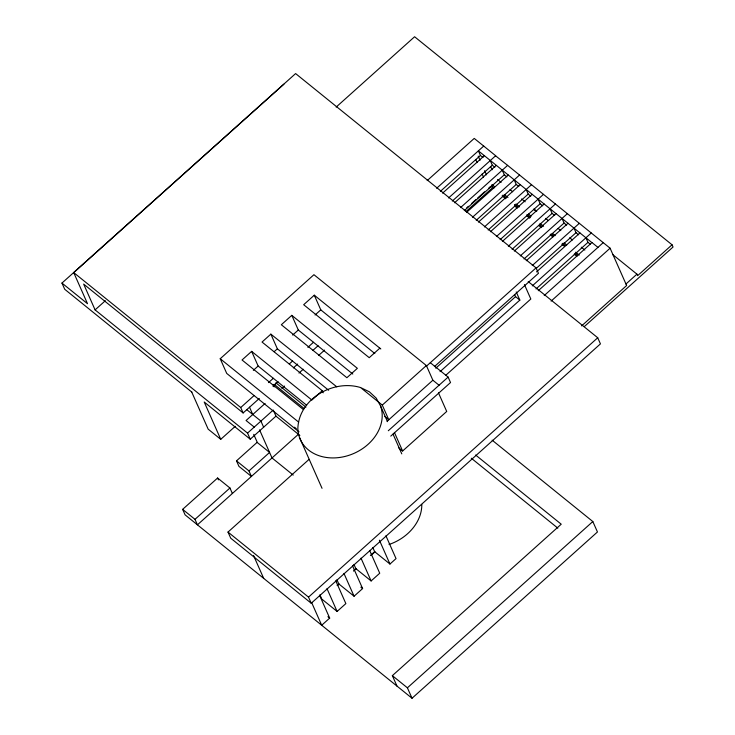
<?xml version="1.0" encoding="UTF-8"?>
<svg xmlns="http://www.w3.org/2000/svg" width="735" height="735" viewBox="0 0 735 735"><rect width="100%" height="100%" fill="white"/><g stroke="black" fill="none" stroke-linecap="round" stroke-linejoin="round"><path stroke-width="1.1" d="M191.863 392.123L64.717 289.278L61.96 283.067L283.903 84.167M61.96 283.067L87.511 303.711L73.711 272.575L295.608 73.573L536.054 267.88L538.461 273.301L434.422 366.609M247.548 433.09L273.255 410.038L275.965 416.157L250.258 439.208L247.548 433.09L95.091 309.894L105.344 300.707M336.161 107.09L414.595 36.75L672.047 244.792L673.039 247.024L584.371 326.542M299.016 431.84L226.72 373.417L220.215 358.744L313.937 274.697L426.373 365.552L432.869 380.225L439.061 385.223M427.21 180.571L474.231 138.41L495.666 155.728L448.589 197.945M336.749 386.812L270.857 334.14L262.037 342.051L322.261 390.717L311.87 400.042L251.636 351.367L242.035 359.985L303.307 409.496M291.804 315.352L281.33 324.741L346.892 377.716L357.366 368.327L291.804 315.352L298.309 330.024L352.782 374.032M380.813 348.96L314.286 295.194L303.674 304.713L369.227 357.688L379.839 348.169M436.645 188.279L483.713 146.072M440.384 191.348L480.424 155.443L478.384 150.85L591.905 242.605M442.617 193.112L484.365 155.673M253.336 370.348L258.141 366.039L251.636 351.367M274.155 351.688L277.361 348.813L270.857 334.14M292.668 335.077L298.309 330.024M315.067 314.993L320.782 309.867L314.286 295.194M452.319 201.023L492.285 165.182L490.245 160.588M454.561 202.777L496.217 165.421M460.523 207.619L507.619 165.384L610.096 248.2L626.633 285.52L581.596 325.908M259.317 398.443L243.129 412.96L240.722 407.53L254.099 395.54M268.514 382.613L273.319 378.304M289.324 363.944L292.53 361.069M307.846 347.343L313.487 342.28M466.734 207.803L468.425 206.287M471.824 203.246L476.059 199.442M477.75 197.917L484.54 191.835M488.775 188.041L490.475 186.515M464.281 210.669L504.302 174.783L502.262 170.189M466.027 211.551L492.312 187.985L491.32 185.753L493.993 187.912M466.514 212.433L508.234 175.013M272.942 386.224L278.05 381.64M293.384 367.895L297.647 364.073M312.981 350.319L318.09 345.735M191.633 391.838L208.17 429.157L220.748 439.328L235.237 426.337M472.486 217.257L519.562 175.04M265.096 403.451L246.078 420.503L254.237 427.099M281.918 388.365L284.482 386.068M298.98 373.068L303.243 369.236M318.604 355.474L324.576 350.117M476.225 220.325L516.236 184.448L514.197 179.854M478.467 222.089L520.178 184.687M484.438 226.922L531.506 184.705M488.187 229.981L528.208 194.095L526.168 189.492M490.42 231.745L532.14 194.325M236.505 460.854L257.112 442.369L269.58 452.448L248.972 470.924L251.407 476.427L238.939 466.358L236.505 460.854L248.972 470.924M492.138 440.173L592.823 521.538L597.454 531.975L412.032 698.25L185.091 514.858L182.648 509.355L217.597 478.016L229.936 487.994L232.379 493.497M496.391 236.569L543.468 194.362M500.14 239.638L540.161 203.742L538.13 199.148M502.372 241.402L544.102 203.972M298.428 434.256L197.43 524.836L194.995 519.333L229.936 487.994M508.344 246.225L555.421 204.018M512.084 249.294L552.114 213.398L550.083 208.804M514.325 251.058L556.055 213.628M520.297 255.881L567.365 213.674M524.037 258.95L564.067 223.054L562.027 218.46M526.269 260.714L568.008 223.293M528.217 281.588L597.73 337.76L600.44 343.879L311.227 603.242L230.716 538.185L228.006 532.067L309.077 459.366M532.25 265.537L579.318 223.33M384.625 416.405L388.778 419.768L382.283 405.095L426.373 365.552M426.19 366.397L536.054 267.88M535.99 268.606L576.019 232.71L573.98 228.116M536.522 271.895L579.952 232.949M435.772 368.198L515.557 296.646L514.656 294.606M532.278 285.887L591.271 232.986M440.054 371.653L519.838 300.1L516.227 291.951M387.097 421.274L432.869 380.225M536.017 288.956L587.963 242.366L585.933 237.773M538.25 290.72L591.969 242.55L597.941 247.383M445.952 375.135L530.826 299.016L524.422 284.564M388.3 430.747L448.12 377.101L430.306 362.704M544.231 295.543L603.224 242.642M390.763 436.121L450.527 382.531L448.12 377.101M551.112 301.102L610.096 248.2M398.471 447.643L402.624 450.996L446.715 411.453L438.483 392.876M625.963 284.004L636.951 274.155L612.935 254.751M672.047 244.792L637.622 275.671L636.951 274.155M311.227 603.242L308.516 597.123L597.73 337.76M337.126 585.336L338.762 583.866L336.924 579.722M354.105 570.112L355.804 568.587L353.967 564.443M370.394 555.504L374.657 551.673L372.82 547.529M337.411 585.565L339.046 584.095M353.544 571.104L356.089 568.817M371.533 554.971L374.942 551.902M319.578 595.295L329.684 618.098L321.7 625.255L311.594 602.452M319.964 594.927L321.801 599.08L337.108 611.446L345.863 603.6L335.748 580.788M338.762 583.866L354.068 596.232L362.612 588.57L352.506 565.766M355.804 568.587L371.111 580.953L379.729 573.226L369.622 550.414M374.657 551.673L389.963 564.039L396.036 558.6L385.93 535.787M396.973 686.077L392.352 675.649L561.228 524.202L475.618 455.02M412.032 698.25L407.41 687.813L592.823 521.538M388.98 544.313L391.139 543.735A43.512 34.618 -23.9 0 0 421.798 504.412M360.573 387.547C333.451 379.196 298.952 398.655 297.85 428.349A43.512 34.618 -23.9 0 0 346.157 456.15A43.512 34.618 -23.9 0 0 380.601 406.078L376.237 398.159L369.411 391.838L360.573 387.547L382.283 405.095M507.619 165.384L495.583 155.802M480.424 155.443L482.987 157.51M492.285 165.182L494.839 167.249M504.302 174.783L506.856 176.85M516.236 184.448L518.8 186.515M528.208 194.095L530.762 196.162M540.161 203.742L542.724 205.809M552.114 213.398L554.677 215.465M564.067 223.054L566.63 225.121M576.019 232.71L578.574 234.777M587.963 242.366L590.527 244.443M497.549 179.496L501.105 182.381M510.017 189.575L512.69 191.734M521.593 198.937L525.158 201.813M534.069 209.016L536.734 211.175M545.646 218.368L548.319 220.528M558.113 228.447L560.787 230.606M569.698 237.8L572.363 239.959M581.275 247.162L584.839 250.038M533.573 209.346L536.247 211.505M491.926 184.54L494.6 186.699M504.394 194.619L507.958 197.494M515.97 203.972L519.535 206.857M528.447 214.05L531.12 216.209M540.023 223.412L543.588 226.288M552.5 233.482L555.164 235.641M564.076 242.844L566.749 245.003M575.652 252.197L579.217 255.082M502.896 195.115L506.461 197.991M514.482 204.468L518.046 207.353M526.949 214.547L530.514 217.422M539.416 224.625L542.09 226.784M551.002 233.978L553.675 236.137M562.578 243.34L565.252 245.499M575.046 253.419L577.719 255.578M502.106 195.905L505.671 198.781M514.573 205.984L517.247 208.143M527.05 216.053L529.714 218.212M538.626 225.415L541.3 227.574M550.203 234.768L552.876 236.927M561.788 244.13L564.462 246.289M574.255 254.209L576.929 256.368M515.557 296.646L519.838 300.1M320.782 309.867L374.822 353.535M471.328 458.245L557.828 528.143M277.361 348.813L328.637 390.239M258.141 366.039L306.642 405.233M275.818 382.788L305.935 407.126M274.146 384.295L304.262 408.623M220.215 358.744L298.686 422.147M294.487 427.2L296.251 428.634M275.965 416.157L299.852 435.46M246.666 409.579L260.925 421.1L263.635 427.219M73.711 272.575L240.722 407.53M243.129 412.96L83.661 284.096L95.091 309.894M250.258 439.208L204.211 402.008L220.748 439.328M293.219 475.086L272.014 457.951L259.565 429.865M360.848 587.146L362.612 588.57M228.006 532.067L308.516 597.123M327.92 616.674L329.684 618.098M392.352 675.649L407.41 687.813M182.648 509.355L194.995 519.333M490.704 166.652L492.082 169.767M478.2 156.142L480.038 160.285M484.631 170.658L486.469 174.801M475.701 159.449L477.079 162.564M482.132 173.965L483.511 177.08M394.392 432.419L402.624 450.996M380.601 406.078L387.51 421.669M393.032 434.128L401.779 453.872M322.261 390.717L323.189 392.812M379.398 540.197L389.963 564.039M361.004 558.15L371.111 580.953M299.448 437.343L322.04 488.325M273.264 384.874L274.155 386.886M343.962 573.429L354.068 596.232M249.532 407.218L252.766 414.512M327.002 588.634L337.108 611.446M253.731 434.367L257.369 442.58M253.557 555.513L263.69 578.381M217.597 478.016L218.414 479.854"/></g></svg>
